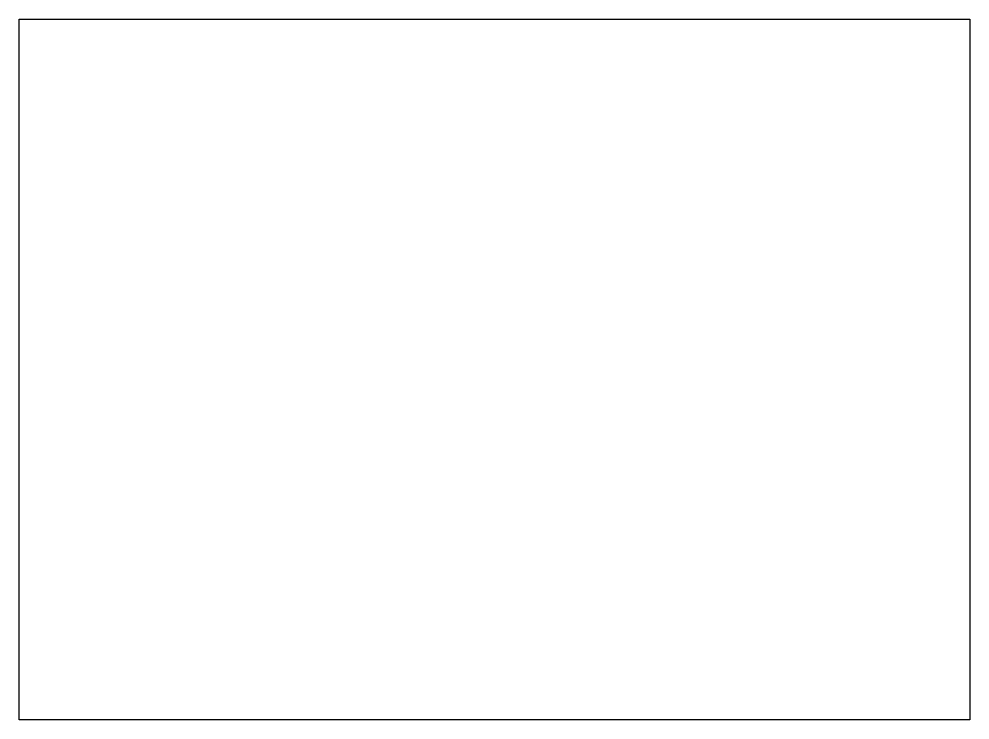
# Model space of a CAD drawing. Header units: millimetres. Extents: x -215 to 215, y -152 to 165.
import ezdxf

# ---------------------------------------------------------------- set-up
doc = ezdxf.new("R2010")
doc.units = ezdxf.units.MM
doc.layers.get('0').update_dxf_attribs({"linetype": 'CONTINUOUS'})

msp = doc.modelspace()

# ---------------------------------------------------------------- linework, layer by layer
msp.add_lwpolyline([(-215, -152), (-215, 165), (215, 165), (215, -152)], close=True)

doc.saveas('drawing.dxf')
